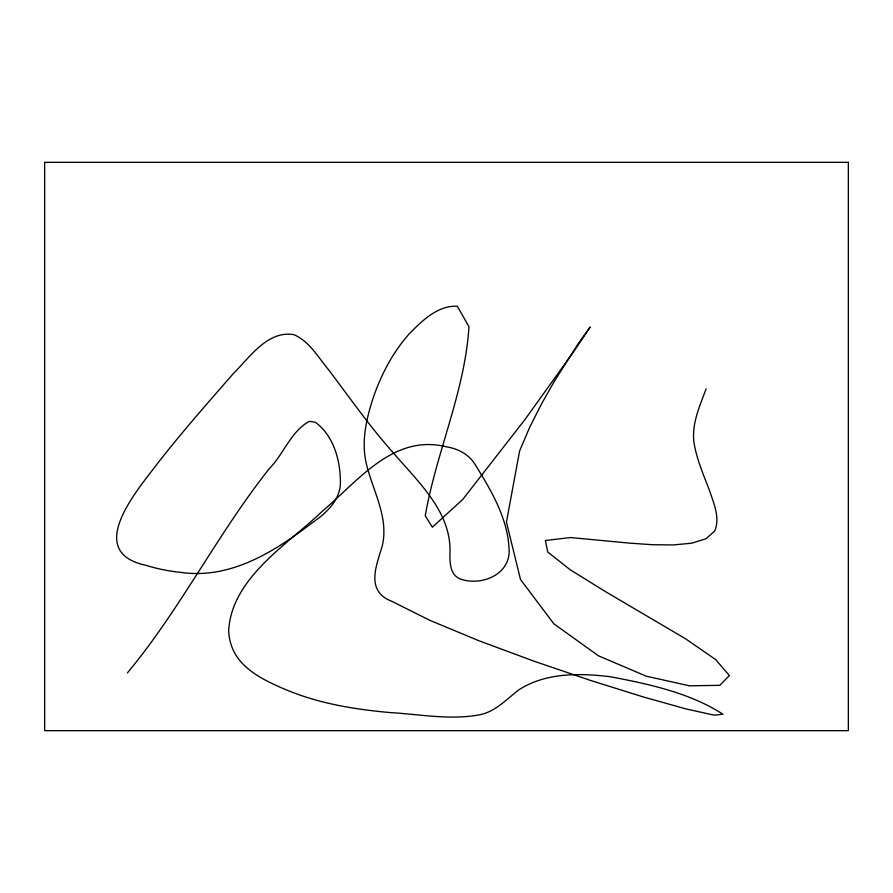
<?xml version="1.0" encoding="UTF-8"?>
<svg xmlns="http://www.w3.org/2000/svg" width="893" height="893" viewBox="0 0 893 893"><rect width="100%" height="100%" fill="white"/><g stroke="black" fill="none" stroke-linecap="round" stroke-linejoin="round"><path stroke-width="1.34" d="M706.106 388.801C699.799 406.047 691.45 423.773 694.006 442.638C696.696 459.515 703.729 475.199 709.701 491.094C713.875 503.708 720.238 517.773 714.768 530.967L706.017 538.758L691.707 543.19L673.289 544.942L652.225 544.708L629.956 543.167L570.527 537.553L545.389 540.499L547.71 551.974L570.192 569.767L605.521 591.646L685.556 638.774L715.65 659.57L729.38 675.566L719.791 685.333L689.429 685.802L646.331 676.213L598.466 655.808L553.861 623.827L520.519 579.535L506.431 522.148L519.603 450.932L529.661 427.356L541.638 403.703L554.397 381.211L577.648 344.519L590.24 326.961L573.507 351.909L524.85 419.688L462.82 499.354L432.324 527.205L425.247 515.719C436.387 451.88 464.873 391.871 468.959 326.715L457.339 306.232C437.648 305.261 421.954 320.911 409.139 333.937C394.751 350.179 384.001 369.367 376.199 389.549A216.943 216.943 0 0 0 368.586 413.526C364.523 429.421 362.491 446.176 366.041 462.384C372.214 489.967 389.158 516.734 382.271 545.891C376.299 566.05 365.192 591.121 392.094 601.447L429.756 620.289L478.86 640.716L534.226 661.266L590.63 680.466L642.904 696.83L685.846 708.886L714.244 715.17L722.917 714.199C689.474 692.678 649.189 684.217 610.611 676.749C579.68 673.054 545.969 672.384 518.8 689.865C506.353 699.398 495.213 711.978 478.994 714.913C449.436 720.271 419.42 714.233 389.772 712.547C360.672 709.879 331.526 705.582 303.72 696.339A262.096 262.096 0 0 1 273.515 684.183C256.068 675.99 237.538 664.582 231.309 645.181A52.709 52.709 0 0 1 228.641 631.273C231.12 578.184 287.635 544.484 322.049 511.477C357.669 481.472 393.344 433.485 446.411 446.824C457.562 448.576 468.423 454.057 474.629 463.78C491.396 490.603 508.82 519.782 509.177 552.298C508.173 575.215 481.74 585.361 462.239 579.635C448.967 576.097 449.715 560.793 450.039 549.921C449.871 510.506 417.589 481.294 393.891 453.51C370.26 427.144 349.978 398.077 328.669 369.869C318.221 357.401 309.603 341.539 294.065 334.696C267.666 330.086 249.85 357.267 233.363 373.553C207.209 403.536 180.844 433.384 156.476 464.851C135.435 492.489 84.444 552.287 146.151 565.358A168.911 168.911 0 0 0 180.029 572.268C230.059 579.881 274.408 551.707 312.26 522.762C325.331 513.832 338.659 501.911 340.356 485.178C341.003 462.496 334.406 436.097 315.207 422.199L309.257 421.362C290.973 431.33 283.684 453.99 269.418 468.535C217.669 533.579 180.609 608.948 127.409 672.898M848.35 162.336L44.65 162.336L44.65 730.664L848.35 730.664L848.35 162.336"/></g></svg>
